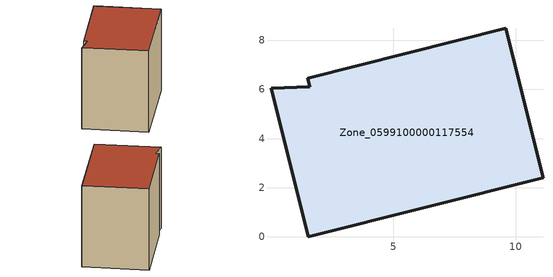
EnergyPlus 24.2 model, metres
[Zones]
Zone_0599100000117554
 floor ground (C_G): 11.11,2.4 1.53,0 0.01,6.05 1.58,6.11 1.51,6.47 9.58,8.49 z0
 wall outside (C_F): 11.11,2.4 9.58,8.49 1.51,6.47 1.58,6.11 0.01,6.05 1.53,0 11.11,2.4 z0:8.2
 roof outside (C_R): 1.53,0 11.11,2.4 9.58,8.49 1.51,6.47 1.58,6.11 0.01,6.05 z8.2
[BUILDING]
Pand.0599100000117554: North Axis=0; Terrain=City; Loads Convergence Tolerance Value=0.04; Temperature Convergence Tolerance Value=0.4; Solar Distribution=FullExterior; Maximum Number of Warmup Days=25; Minimum Number of Warmup Days=1
[Site:Location]
Rotterdam.The.Hague.AP_ZH_NLD Design_Conditions: Latitude=51.96; Longitude=4.45; Time Zone=1; Elevation=-4.5
[SITE:GROUNDTEMPERATURE:BUILDINGSURFACE]
18, 18, 18, 18, 18, 18, 18, 18, 18, 18, 18, 18
[MATERIAL] Thermal Absorptance=0.9; Solar Absorptance=0.7; Visible Absorptance=0.7
Name | Roughness | Thickness | Conductivity | Density | Specific Heat
G.TC.1965-1974 | MediumSmooth | 0.15 | 0.882353 | 540 | 1210
F.TC.1965-1974 | Rough | 0.3 | 0.697674 | 1920 | 840
R.TC.1965-1974 | MediumRough | 0.2 | 0.232558 | 1500 | 1000
[CONSTRUCTION]
C_G: G.TC.1965-1974
C_F: F.TC.1965-1974
C_R: R.TC.1965-1974
[ZONE]
Zone_0599100000117554: Type=1; Multiplier=1; Ceiling Height=Autocalculate; Volume=Autocalculate; Floor Area=autocalculate; Part of Total Floor Area=Yes
[ZONEINFILTRATION:DESIGNFLOWRATE]
Infil_Zone_0599100000117554: Zone or ZoneList or Space or SpaceList=Zone_0599100000117554; Schedule=AlwaysOn; Design Flow Rate Calculation Method=Flow/Area; Flow Rate per Floor Area=0.003; Constant Term Coefficient=1; Temperature Term Coefficient=0; Velocity Term Coefficient=0; Velocity Squared Term Coefficient=0
[HVACTEMPLATE:ZONE:IDEALLOADSAIRSYSTEM]
Zone_0599100000117554: Maximum Heating Supply Air Temperature=50; Minimum Cooling Supply Air Temperature=13; Maximum Heating Supply Air Humidity Ratio=0.0156; Minimum Cooling Supply Air Humidity Ratio=0.0077; Heating Limit=NoLimit; Cooling Limit=NoLimit; Dehumidification Control Type=ConstantSensibleHeatRatio; Cooling Sensible Heat Ratio=0.7; Dehumidification Setpoint=60; Humidification Control Type=None; Humidification Setpoint=30; Outdoor Air Method=None; Outdoor Air Flow Rate per Person=0.00944; Outdoor Air Flow Rate per Zone Floor Area=0; Outdoor Air Flow Rate per Zone=0; Demand Controlled Ventilation Type=None; Outdoor Air Economizer Type=NoEconomizer; Heat Recovery Type=None; Sensible Heat Recovery Effectiveness=0.7; Latent Heat Recovery Effectiveness=0.65
[ZONECONTROL:THERMOSTAT]
ThermostatControl_Zone_0599100000117554: Zone or ZoneList=Zone_0599100000117554; Control Type Schedule=DualSetpointControlType; Control 1=Thermostat_Zone_0599100000117554; Temperature Difference Between Cutout And Setpoint=0
[THERMOSTATSETPOINT:DUALSETPOINT]
Thermostat_Zone_0599100000117554: Heating Setpoint Temperature Schedule=HeatingSetpoint_Zone_0599100000117554; Cooling Setpoint Temperature Schedule=CoolingSetpoint_Zone_0599100000117554
[SCHEDULE:COMPACT]
HeatingSetpoint_Zone_0599100000117554: Through: 12/31, For: AllDays, Until: 24:00, 21
CoolingSetpoint_Zone_0599100000117554: Through: 12/31, For: AllDays, Until: 24:00, 24
DualSetpointControlType: Through: 12/31, For: AllDays, Until: 24:00, 4
AlwaysOn: Through: 12/31, For: AllDays, Until: 24:00, 1
